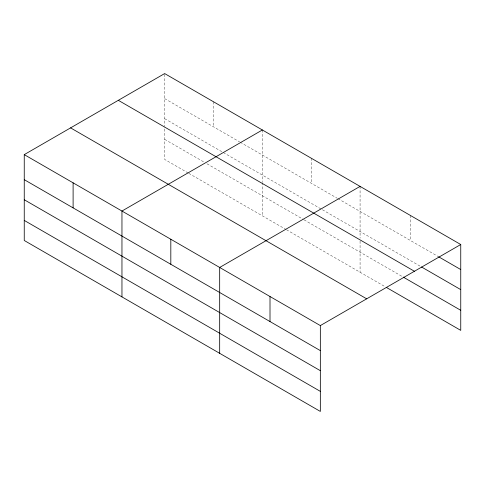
<?xml version="1.0" encoding="UTF-8"?>
<svg xmlns="http://www.w3.org/2000/svg" width="485" height="485" viewBox="0 0 485 485"><rect width="100%" height="100%" fill="white"/><g stroke="black" fill="none" stroke-linecap="round" stroke-linejoin="round"><path stroke-width="0.36" stroke-dasharray="2.42 1.82" d="M164.657 98.607L239.566 141.856M240.22 142.232L337.281 198.268M337.93 198.644L437.87 256.347M164.657 118.673L222.633 152.144M223.282 152.52L420.222 266.223M164.657 139.353L204.391 162.293M206.998 163.797L303.404 219.456M304.059 219.832L402.568 276.711M188.107 172.957L164.657 159.419L164.657 126.797M188.756 173.339L285.817 229.375M286.471 229.751L384.92 286.587M410.413 215.455L410.413 240.493M360.076 186.392L360.076 238.147M360.076 241.1L360.076 272.249M311.224 158.189L311.224 183.227M262.367 129.98L262.367 181.736M262.367 182.475L262.367 215.831M213.509 101.777L213.509 126.815M164.657 74.302L164.657 126.058"/><path stroke-width="0.73" d="M460.75 244.519L164.657 73.568L24.25 154.63L24.25 240.481L320.342 411.432L320.342 325.58L460.75 244.519L460.75 330.37L386.224 287.344M262.367 129.98L121.959 211.042L121.959 296.899M360.076 186.392L219.675 267.459L219.675 353.31M438.525 256.723L460.75 269.557M421.526 266.98L460.75 289.624M118.322 100.316L414.414 271.267M403.223 277.087L460.75 310.303M70.586 127.882L366.678 298.827M24.25 154.63L320.342 325.58M24.25 179.668L320.342 350.619M24.25 199.741L320.342 370.685M24.25 220.414L320.342 391.365M270.006 296.517L270.006 321.555M170.817 239.25L170.817 264.289M73.108 182.839L73.108 207.877"/></g></svg>
